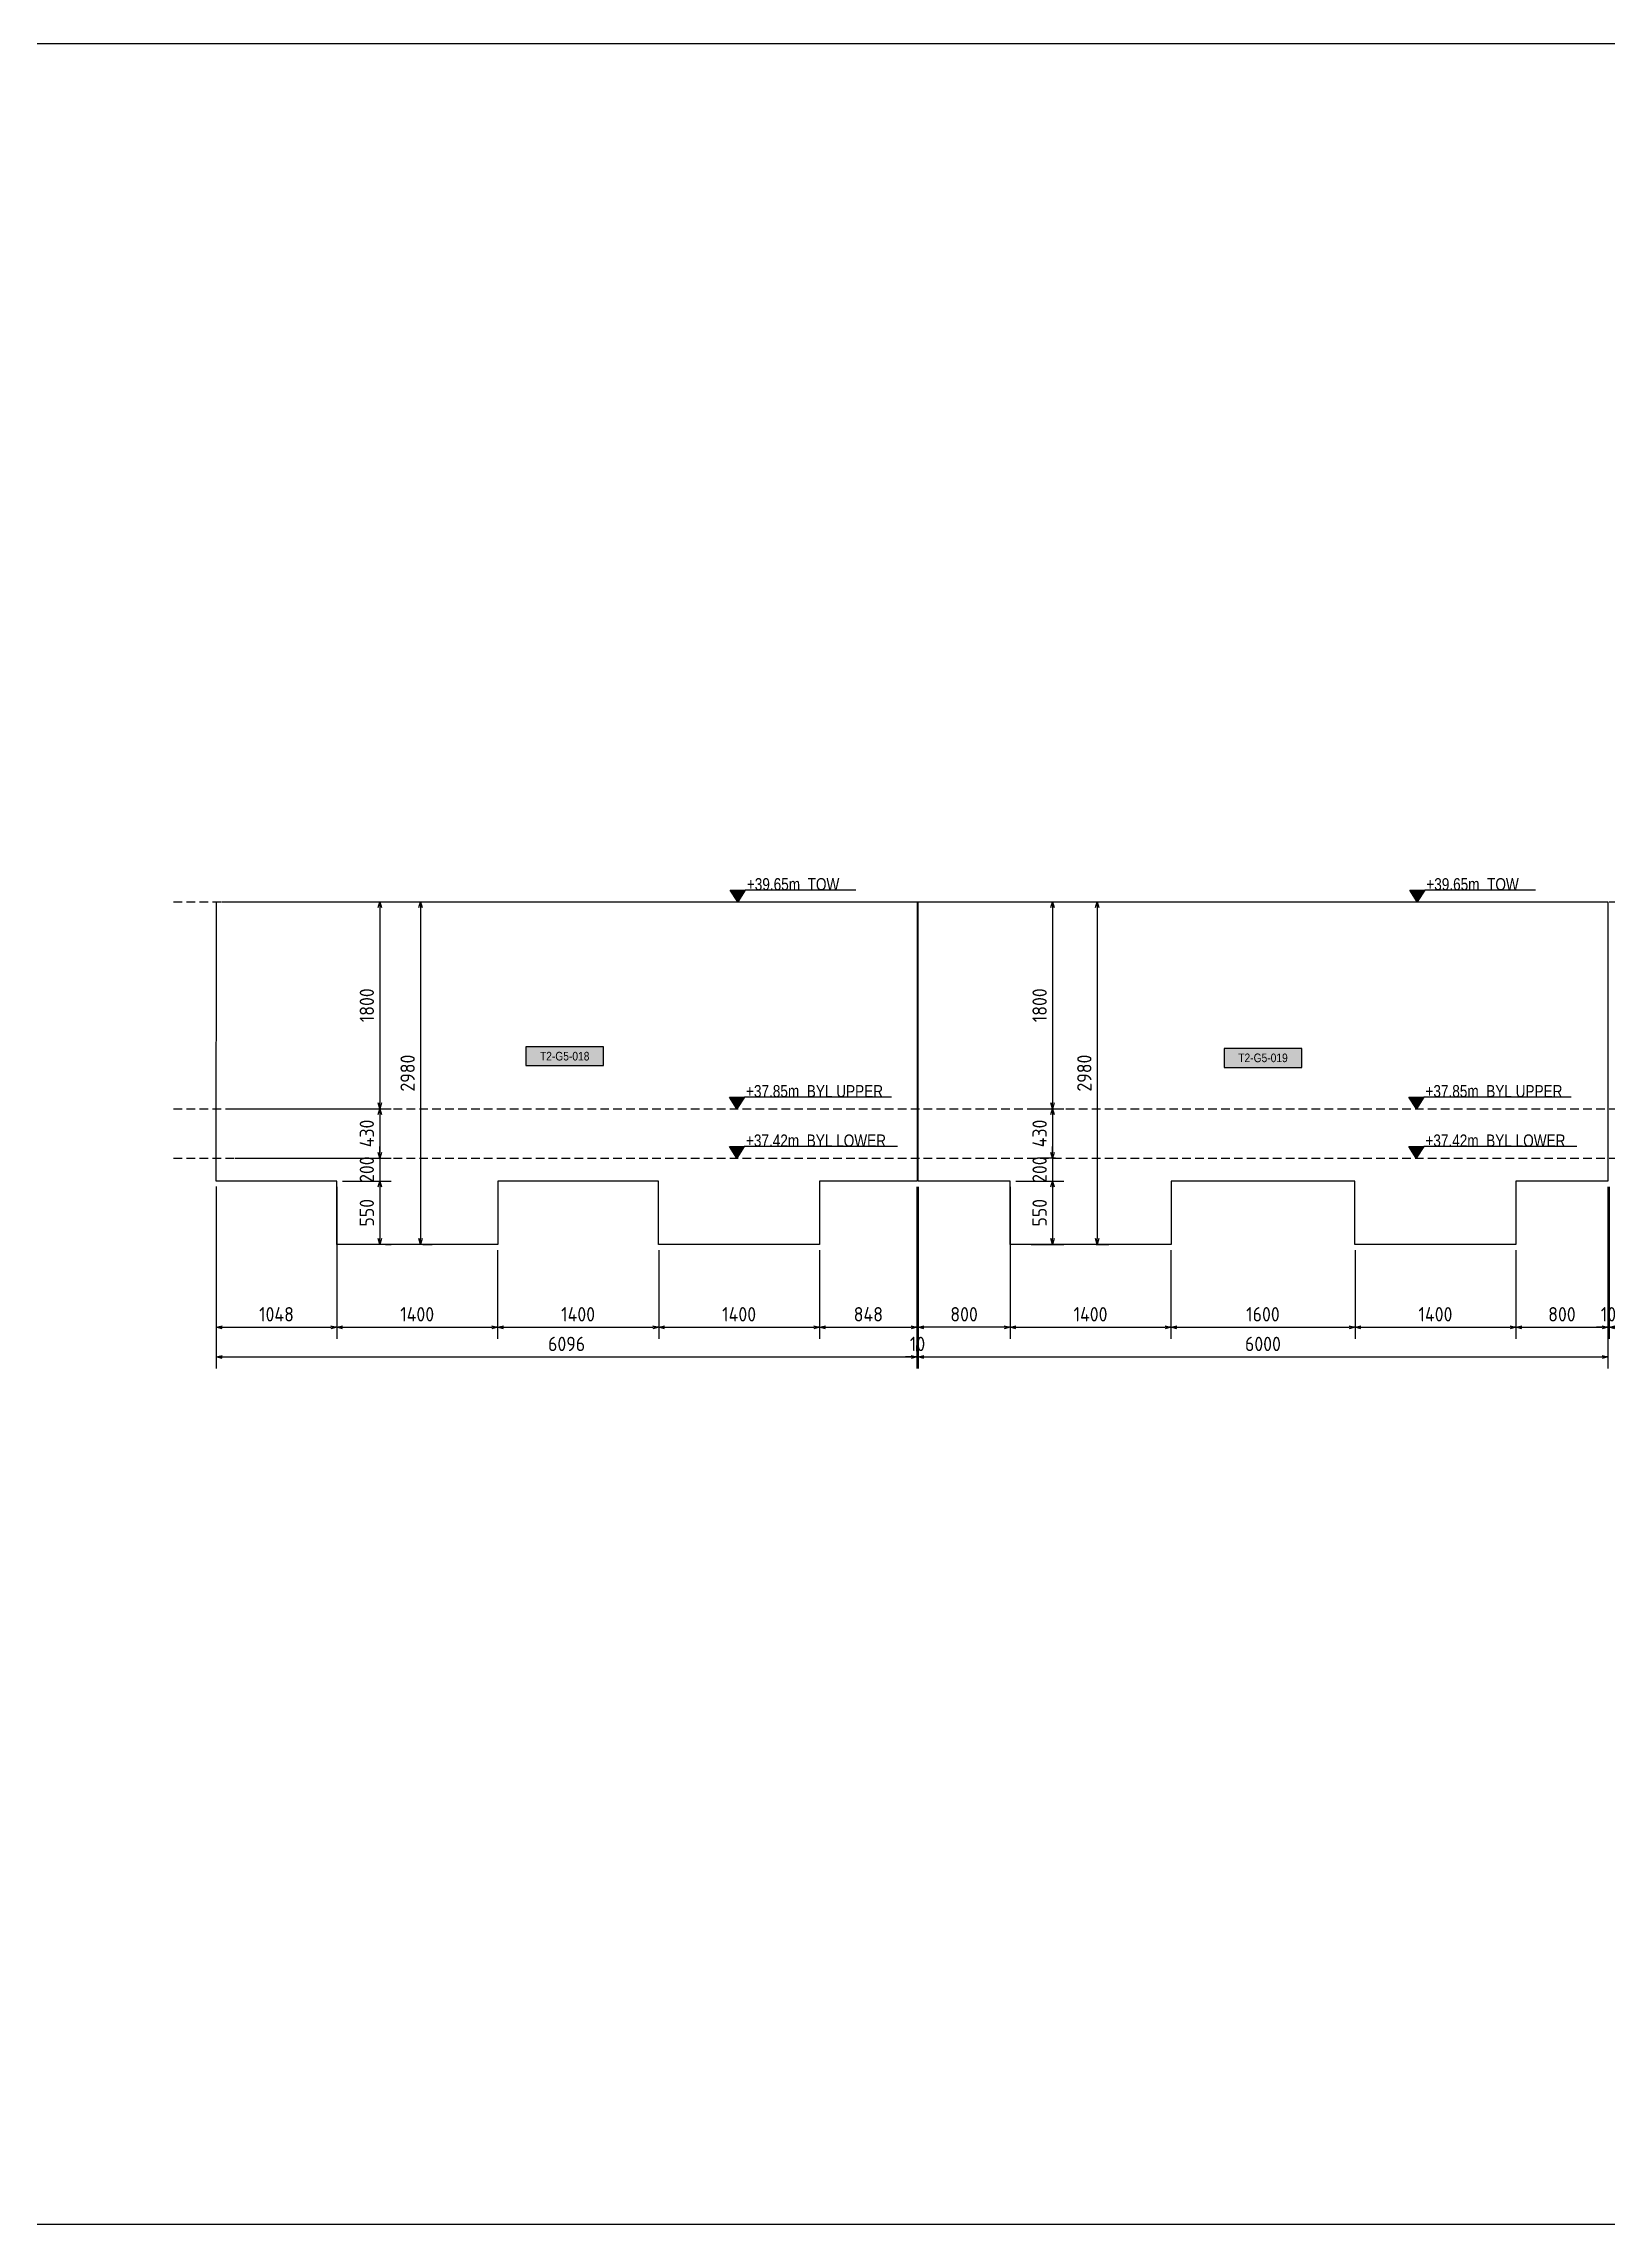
# Model space of a CAD drawing. Header units: centimetres. Extents: x -6122352 to 4157695, y -1694241 to 1947892.
# Drawn here: x 3427337 to 3440950, y 760801 to 779771 of the extents above; entities that cross this region are included whole.
import ezdxf
from ezdxf.enums import TextEntityAlignment as Align

# ---------------------------------------------------------------- set-up
doc = ezdxf.new("R2010")
doc.units = ezdxf.units.CM
doc.header["$MEASUREMENT"] = 0
doc.header["$PDMODE"] = 66
doc.header["$PDSIZE"] = 100
doc.linetypes.add('DASHED2', pattern=[0.375, 0.25, -0.125])
for name, color, linetype in [('00-MI-DIM', 7, 'Continuous'), ('@MI-TYPE-02', 6, 'Continuous'), ('JML-Dimension', 1, 'Continuous'), ('PANEL-TAGS', 7, 'Continuous'), ('SECTION', 130, 'Continuous')]:
    doc.layers.add(name, color=color, linetype=linetype)
doc.styles.add('PANELTAG_STYLE', font='arial.ttf')
doc.styles.add('Schueco-BEMSTIL', font='isocpeur.ttf', dxfattribs={"width": 0.9})
doc.styles.add('txt-Pisa-std', font='arial.ttf', dxfattribs={"width": 0.8})
doc.dimstyles.new('MI- JWC-TXT-2.5 MM', dxfattribs={"dimscale": 1.5, "dimtxt": 2.5, "dimasz": 1, "dimexe": 2, "dimexo": 1, "dimgap": 1, "dimtad": 1, "dimdec": 0, "dimdsep": 46, "dimtxsty": 'Schueco-BEMSTIL', "dimblk": 'OPEN30', "dimcen": 0, "dimdle": 2, "dimclrd": 140, "dimclre": 8, "dimclrt": 40, "dimadec": 0, "dimazin": 2, "dimtfac": 1, "dimtdec": 0, "dimtix": 1, "dimtmove": 2, "dimatfit": 3, "dimldrblk": 'OPEN', "dimfxl": 2, "dimlwd": -1, "dimlwe": -1, "dimarcsym": 0})

# ---------------------------------------------------------------- blocks, each defined once
blk = doc.blocks.new('*U1106')
at = {"layer": 'JML-Dimension'}
h = blk.add_hatch(color=10, dxfattribs=at)
h.dxf.hatch_style = 1
h.paths.add_polyline_path([(0, 0), (-1.54, 2.37), (1.54, 2.37)])
blk.add_line((24.31, 2.37), (1.54, 2.37), dxfattribs=at)
blk.add_lwpolyline([(0, 0), (-1.54, 2.37), (1.54, 2.37), (0, 0)], dxfattribs=at)
at = {"color": 5, "style": 'txt-Pisa-std', "width": 0.8}
blk.add_attdef('+0.0', text='', height=2.5, dxfattribs=at).set_placement((1.87, 2.37), align=Align.BOTTOM_LEFT)
blk = doc.blocks.new('*U1108')
at = {"layer": 'JML-Dimension'}
h = blk.add_hatch(color=10, dxfattribs=at)
h.dxf.hatch_style = 1
h.paths.add_polyline_path([(0, 0), (-1.54, 2.37), (1.54, 2.37)])
blk.add_line((31.81, 2.37), (1.54, 2.37), dxfattribs=at)
blk.add_lwpolyline([(0, 0), (-1.54, 2.37), (1.54, 2.37), (0, 0)], dxfattribs=at)
at = {"color": 5, "style": 'txt-Pisa-std', "width": 0.8}
blk.add_attdef('+0.0', text='', height=2.5, dxfattribs=at).set_placement((1.87, 2.37), align=Align.BOTTOM_LEFT)
blk = doc.blocks.new('*U1107')
at = {"layer": 'JML-Dimension'}
h = blk.add_hatch(color=10, dxfattribs=at)
h.dxf.hatch_style = 1
h.paths.add_polyline_path([(0, 0), (-1.54, 2.37), (1.54, 2.37)])
blk.add_line((33.03, 2.37), (1.54, 2.37), dxfattribs=at)
blk.add_lwpolyline([(0, 0), (-1.54, 2.37), (1.54, 2.37), (0, 0)], dxfattribs=at)
at = {"color": 5, "style": 'txt-Pisa-std', "width": 0.8}
blk.add_attdef('+0.0', text='', height=2.5, dxfattribs=at).set_placement((1.87, 2.37), align=Align.BOTTOM_LEFT)
blk = doc.blocks.new('_Open30')
at = {"color": 0, "linetype": 'ByBlock', "lineweight": -2}
for p, q in [((-1, 0.27), (0, 0)), ((0, 0), (-1, -0.27)), ((0, 0), (-1, 0))]:
    blk.add_line(p, q, dxfattribs=at)
blk = doc.blocks.new('*D2074')
at = {"layer": '00-MI-DIM', "color": 8, "transparency": 16777216}
for p, q in [((3430202, 772306), (3430362, 772306)), ((3428981, 770506), (3430362, 770506))]:
    blk.add_line(p, q, dxfattribs=at)
at = {"layer": '00-MI-DIM', "color": 140, "transparency": 16777216}
blk.add_line((3430262, 772256), (3430262, 770556), dxfattribs=at)
at = {"layer": 'Defpoints', "color": 0, "transparency": 16777216}
for p in [(3430152, 772306), (3428931, 770506), (3430262, 770506)]:
    blk.add_point(p, dxfattribs=at)
at = {"layer": '00-MI-DIM', "color": 140, "transparency": 16777216, "xscale": 50, "yscale": 50, "zscale": 50}
for p, rotation in [((3430262, 772306), 90), ((3430262, 770506), 270)]:
    blk.add_blockref('_Open30', p, dxfattribs=dict(at, rotation=rotation))
at = {"layer": '00-MI-DIM', "color": 40, "transparency": 16777216, "insert": (3430149, 771406), "char_height": 125, "attachment_point": 5, "rotation": 90, "style": 'Schueco-BEMSTIL'}
blk.add_mtext('1800', dxfattribs=at)
blk = doc.blocks.new('_Open')
at = {"color": 0, "linetype": 'ByBlock', "lineweight": -2}
for p, q in [((-1, 0), (0, 0)), ((-1, 0), (0, 0)), ((0, 0), (-1, 0))]:
    blk.add_line(p, q, dxfattribs=at)
blk = doc.blocks.new('*D2075')
at = {"layer": '00-MI-DIM', "color": 8, "transparency": 16777216}
for p, q in [((3428981, 770506), (3430362, 770506)), ((3429002, 770076), (3430362, 770076))]:
    blk.add_line(p, q, dxfattribs=at)
at = {"layer": '00-MI-DIM', "color": 140, "transparency": 16777216}
blk.add_line((3430262, 770456), (3430262, 770126), dxfattribs=at)
at = {"layer": 'Defpoints', "color": 0, "transparency": 16777216}
for p in [(3428931, 770506), (3428952, 770076), (3430262, 770076)]:
    blk.add_point(p, dxfattribs=at)
at = {"layer": '00-MI-DIM', "color": 140, "transparency": 16777216, "xscale": 50, "yscale": 50, "zscale": 50}
for p, rotation in [((3430262, 770506), 90), ((3430262, 770076), 270)]:
    blk.add_blockref('_Open30', p, dxfattribs=dict(at, rotation=rotation))
at = {"layer": '00-MI-DIM', "color": 40, "transparency": 16777216, "insert": (3430149, 770291), "char_height": 125, "attachment_point": 5, "rotation": 90, "style": 'Schueco-BEMSTIL'}
blk.add_mtext('430', dxfattribs=at)
blk = doc.blocks.new('*D2076')
at = {"layer": '00-MI-DIM', "color": 8, "transparency": 16777216}
for p, q in [((3429002, 770076), (3430362, 770076)), ((3429937, 769876), (3430362, 769876))]:
    blk.add_line(p, q, dxfattribs=at)
at = {"layer": '00-MI-DIM', "color": 140, "transparency": 16777216}
for p, q in [((3430262, 770126), (3430262, 770176)), ((3430262, 770076), (3430262, 769876)), ((3430262, 769826), (3430262, 769776))]:
    blk.add_line(p, q, dxfattribs=at)
at = {"layer": 'Defpoints', "color": 0, "transparency": 16777216}
for p in [(3428952, 770076), (3429887, 769876), (3430262, 769876)]:
    blk.add_point(p, dxfattribs=at)
at = {"layer": '00-MI-DIM', "color": 140, "transparency": 16777216, "xscale": 50, "yscale": 50, "zscale": 50}
for p, rotation in [((3430262, 770076), 270), ((3430262, 769876), 90)]:
    blk.add_blockref('_Open30', p, dxfattribs=dict(at, rotation=rotation))
at = {"layer": '00-MI-DIM', "color": 40, "transparency": 16777216, "insert": (3430149, 769976), "char_height": 125, "attachment_point": 5, "rotation": 90, "style": 'Schueco-BEMSTIL'}
blk.add_mtext('200', dxfattribs=at)
blk = doc.blocks.new('*D2077')
at = {"layer": '00-MI-DIM', "color": 8, "transparency": 16777216}
for p, q in [((3429937, 769876), (3430362, 769876)), ((3430312, 769326), (3430362, 769326))]:
    blk.add_line(p, q, dxfattribs=at)
at = {"layer": '00-MI-DIM', "color": 140, "transparency": 16777216}
blk.add_line((3430262, 769826), (3430262, 769376), dxfattribs=at)
at = {"layer": 'Defpoints', "color": 0, "transparency": 16777216}
for p in [(3429887, 769876), (3430262, 769326), (3430262, 769326)]:
    blk.add_point(p, dxfattribs=at)
at = {"layer": '00-MI-DIM', "color": 140, "transparency": 16777216, "xscale": 50, "yscale": 50, "zscale": 50}
for p, rotation in [((3430262, 769876), 90), ((3430262, 769326), 270)]:
    blk.add_blockref('_Open30', p, dxfattribs=dict(at, rotation=rotation))
at = {"layer": '00-MI-DIM', "color": 40, "transparency": 16777216, "insert": (3430149, 769601), "char_height": 125, "attachment_point": 5, "rotation": 90, "style": 'Schueco-BEMSTIL'}
blk.add_mtext('550', dxfattribs=at)
blk = doc.blocks.new('*D2078')
at = {"layer": '00-MI-DIM', "color": 8, "transparency": 16777216}
for p, q in [((3430517, 772306), (3430716, 772306)), ((3430637, 769326), (3430716, 769326))]:
    blk.add_line(p, q, dxfattribs=at)
at = {"layer": '00-MI-DIM', "color": 140, "transparency": 16777216}
blk.add_line((3430616, 772256), (3430616, 769376), dxfattribs=at)
at = {"layer": 'Defpoints', "color": 0, "transparency": 16777216}
for p in [(3430467, 772306), (3430587, 769326), (3430616, 769326)]:
    blk.add_point(p, dxfattribs=at)
at = {"layer": '00-MI-DIM', "color": 140, "transparency": 16777216, "xscale": 50, "yscale": 50, "zscale": 50}
for p, rotation in [((3430616, 772306), 90), ((3430616, 769326), 270)]:
    blk.add_blockref('_Open30', p, dxfattribs=dict(at, rotation=rotation))
at = {"layer": '00-MI-DIM', "color": 40, "transparency": 16777216, "insert": (3430504, 770816), "char_height": 125, "attachment_point": 5, "rotation": 90, "style": 'Schueco-BEMSTIL'}
blk.add_mtext('2980', dxfattribs=at)
blk = doc.blocks.new('*D2079')
at = {"layer": '00-MI-DIM', "color": 8, "transparency": 16777216}
for p, q in [((3428839, 769826), (3428839, 768505)), ((3429887, 769826), (3429887, 768505))]:
    blk.add_line(p, q, dxfattribs=at)
at = {"layer": '00-MI-DIM', "color": 140, "transparency": 16777216}
blk.add_line((3428889, 768605), (3429837, 768605), dxfattribs=at)
at = {"layer": 'Defpoints', "color": 0, "transparency": 16777216}
for p in [(3428839, 769876), (3429887, 769876), (3429887, 768605)]:
    blk.add_point(p, dxfattribs=at)
at = {"layer": '00-MI-DIM', "color": 140, "transparency": 16777216, "xscale": 50, "yscale": 50, "zscale": 50, "rotation": 180}
blk.add_blockref('_Open30', (3428839, 768605), dxfattribs=at)
at = {"layer": '00-MI-DIM', "color": 140, "transparency": 16777216, "xscale": 50, "yscale": 50, "zscale": 50}
blk.add_blockref('_Open30', (3429887, 768605), dxfattribs=at)
at = {"layer": '00-MI-DIM', "color": 40, "transparency": 16777216, "insert": (3429363, 768718), "char_height": 125, "attachment_point": 5, "style": 'Schueco-BEMSTIL'}
blk.add_mtext('1048', dxfattribs=at)
blk = doc.blocks.new('*D2080')
at = {"layer": '00-MI-DIM', "color": 8, "transparency": 16777216}
for p, q in [((3429887, 769826), (3429887, 768505)), ((3431287, 769276), (3431287, 768505))]:
    blk.add_line(p, q, dxfattribs=at)
at = {"layer": '00-MI-DIM', "color": 140, "transparency": 16777216}
blk.add_line((3429937, 768605), (3431237, 768605), dxfattribs=at)
at = {"layer": 'Defpoints', "color": 0, "transparency": 16777216}
for p in [(3429887, 769876), (3431287, 769326), (3431287, 768605)]:
    blk.add_point(p, dxfattribs=at)
at = {"layer": '00-MI-DIM', "color": 140, "transparency": 16777216, "xscale": 50, "yscale": 50, "zscale": 50, "rotation": 180}
blk.add_blockref('_Open30', (3429887, 768605), dxfattribs=at)
at = {"layer": '00-MI-DIM', "color": 140, "transparency": 16777216, "xscale": 50, "yscale": 50, "zscale": 50}
blk.add_blockref('_Open30', (3431287, 768605), dxfattribs=at)
at = {"layer": '00-MI-DIM', "color": 40, "transparency": 16777216, "insert": (3430587, 768718), "char_height": 125, "attachment_point": 5, "style": 'Schueco-BEMSTIL'}
blk.add_mtext('1400', dxfattribs=at)
blk = doc.blocks.new('*D2081')
at = {"layer": '00-MI-DIM', "color": 8, "transparency": 16777216}
for p, q in [((3431287, 769276), (3431287, 768505)), ((3432688, 769276), (3432688, 768505))]:
    blk.add_line(p, q, dxfattribs=at)
at = {"layer": '00-MI-DIM', "color": 140, "transparency": 16777216}
blk.add_line((3431337, 768605), (3432638, 768605), dxfattribs=at)
at = {"layer": 'Defpoints', "color": 0, "transparency": 16777216}
for p in [(3431287, 769326), (3432688, 769326), (3432688, 768605)]:
    blk.add_point(p, dxfattribs=at)
at = {"layer": '00-MI-DIM', "color": 140, "transparency": 16777216, "xscale": 50, "yscale": 50, "zscale": 50, "rotation": 180}
blk.add_blockref('_Open30', (3431287, 768605), dxfattribs=at)
at = {"layer": '00-MI-DIM', "color": 140, "transparency": 16777216, "xscale": 50, "yscale": 50, "zscale": 50}
blk.add_blockref('_Open30', (3432688, 768605), dxfattribs=at)
at = {"layer": '00-MI-DIM', "color": 40, "transparency": 16777216, "insert": (3431987, 768718), "char_height": 125, "attachment_point": 5, "style": 'Schueco-BEMSTIL'}
blk.add_mtext('1400', dxfattribs=at)
blk = doc.blocks.new('*D2082')
at = {"layer": '00-MI-DIM', "color": 8, "transparency": 16777216}
for p, q in [((3432688, 769276), (3432688, 768505)), ((3434088, 769276), (3434088, 768505))]:
    blk.add_line(p, q, dxfattribs=at)
at = {"layer": '00-MI-DIM', "color": 140, "transparency": 16777216}
blk.add_line((3432738, 768605), (3434038, 768605), dxfattribs=at)
at = {"layer": 'Defpoints', "color": 0, "transparency": 16777216}
for p in [(3432688, 769326), (3434088, 769326), (3434088, 768605)]:
    blk.add_point(p, dxfattribs=at)
at = {"layer": '00-MI-DIM', "color": 140, "transparency": 16777216, "xscale": 50, "yscale": 50, "zscale": 50, "rotation": 180}
blk.add_blockref('_Open30', (3432688, 768605), dxfattribs=at)
at = {"layer": '00-MI-DIM', "color": 140, "transparency": 16777216, "xscale": 50, "yscale": 50, "zscale": 50}
blk.add_blockref('_Open30', (3434088, 768605), dxfattribs=at)
at = {"layer": '00-MI-DIM', "color": 40, "transparency": 16777216, "insert": (3433388, 768718), "char_height": 125, "attachment_point": 5, "style": 'Schueco-BEMSTIL'}
blk.add_mtext('1400', dxfattribs=at)
blk = doc.blocks.new('*D2083')
at = {"layer": '00-MI-DIM', "color": 8, "transparency": 16777216}
for p, q in [((3434935, 769826), (3434935, 768505)), ((3434088, 769276), (3434088, 768505))]:
    blk.add_line(p, q, dxfattribs=at)
at = {"layer": '00-MI-DIM', "color": 140, "transparency": 16777216}
blk.add_line((3434138, 768605), (3434885, 768605), dxfattribs=at)
at = {"layer": 'Defpoints', "color": 0, "transparency": 16777216}
for p in [(3434935, 769876), (3434088, 769326), (3434935, 768605)]:
    blk.add_point(p, dxfattribs=at)
at = {"layer": '00-MI-DIM', "color": 140, "transparency": 16777216, "xscale": 50, "yscale": 50, "zscale": 50, "rotation": 180}
blk.add_blockref('_Open30', (3434088, 768605), dxfattribs=at)
at = {"layer": '00-MI-DIM', "color": 140, "transparency": 16777216, "xscale": 50, "yscale": 50, "zscale": 50}
blk.add_blockref('_Open30', (3434935, 768605), dxfattribs=at)
at = {"layer": '00-MI-DIM', "color": 40, "transparency": 16777216, "insert": (3434512, 768718), "char_height": 125, "attachment_point": 5, "style": 'Schueco-BEMSTIL'}
blk.add_mtext('848', dxfattribs=at)
blk = doc.blocks.new('*D2084')
at = {"layer": '00-MI-DIM', "color": 8, "transparency": 16777216}
for p, q in [((3428839, 769828), (3428839, 768247)), ((3434935, 769826), (3434935, 768247))]:
    blk.add_line(p, q, dxfattribs=at)
at = {"layer": '00-MI-DIM', "color": 140, "transparency": 16777216}
blk.add_line((3428889, 768347), (3434885, 768347), dxfattribs=at)
at = {"layer": 'Defpoints', "color": 0, "transparency": 16777216}
for p in [(3428839, 769878), (3434935, 769876), (3434935, 768347)]:
    blk.add_point(p, dxfattribs=at)
at = {"layer": '00-MI-DIM', "color": 140, "transparency": 16777216, "xscale": 50, "yscale": 50, "zscale": 50, "rotation": 180}
blk.add_blockref('_Open30', (3428839, 768347), dxfattribs=at)
at = {"layer": '00-MI-DIM', "color": 140, "transparency": 16777216, "xscale": 50, "yscale": 50, "zscale": 50}
blk.add_blockref('_Open30', (3434935, 768347), dxfattribs=at)
at = {"layer": '00-MI-DIM', "color": 40, "transparency": 16777216, "insert": (3431887, 768460), "char_height": 125, "attachment_point": 5, "style": 'Schueco-BEMSTIL'}
blk.add_mtext('6096', dxfattribs=at)
blk = doc.blocks.new('*D2085')
at = {"layer": '00-MI-DIM', "color": 8, "transparency": 16777216}
for p, q in [((3434945, 769826), (3434945, 768505)), ((3435745, 769826), (3435745, 768505))]:
    blk.add_line(p, q, dxfattribs=at)
at = {"layer": '00-MI-DIM', "color": 140, "transparency": 16777216}
blk.add_line((3435695, 768605), (3434995, 768605), dxfattribs=at)
at = {"layer": 'Defpoints', "color": 0, "transparency": 16777216}
for p in [(3434945, 769876), (3435745, 769876), (3434945, 768605)]:
    blk.add_point(p, dxfattribs=at)
at = {"layer": '00-MI-DIM', "color": 140, "transparency": 16777216, "xscale": 50, "yscale": 50, "zscale": 50, "rotation": 180}
blk.add_blockref('_Open30', (3434945, 768605), dxfattribs=at)
at = {"layer": '00-MI-DIM', "color": 140, "transparency": 16777216, "xscale": 50, "yscale": 50, "zscale": 50}
blk.add_blockref('_Open30', (3435745, 768605), dxfattribs=at)
at = {"layer": '00-MI-DIM', "color": 40, "transparency": 16777216, "insert": (3435345, 768718), "char_height": 125, "attachment_point": 5, "style": 'Schueco-BEMSTIL'}
blk.add_mtext('800', dxfattribs=at)
blk = doc.blocks.new('*D2086')
at = {"layer": '00-MI-DIM', "color": 8, "transparency": 16777216}
for p, q in [((3435745, 769826), (3435745, 768505)), ((3437145, 769276), (3437145, 768505))]:
    blk.add_line(p, q, dxfattribs=at)
at = {"layer": '00-MI-DIM', "color": 140, "transparency": 16777216}
blk.add_line((3435795, 768605), (3437095, 768605), dxfattribs=at)
at = {"layer": 'Defpoints', "color": 0, "transparency": 16777216}
for p in [(3435745, 769876), (3437145, 769326), (3437145, 768605)]:
    blk.add_point(p, dxfattribs=at)
at = {"layer": '00-MI-DIM', "color": 140, "transparency": 16777216, "xscale": 50, "yscale": 50, "zscale": 50, "rotation": 180}
blk.add_blockref('_Open30', (3435745, 768605), dxfattribs=at)
at = {"layer": '00-MI-DIM', "color": 140, "transparency": 16777216, "xscale": 50, "yscale": 50, "zscale": 50}
blk.add_blockref('_Open30', (3437145, 768605), dxfattribs=at)
at = {"layer": '00-MI-DIM', "color": 40, "transparency": 16777216, "insert": (3436445, 768718), "char_height": 125, "attachment_point": 5, "style": 'Schueco-BEMSTIL'}
blk.add_mtext('1400', dxfattribs=at)
blk = doc.blocks.new('*D2087')
at = {"layer": '00-MI-DIM', "color": 8, "transparency": 16777216}
for p, q in [((3437145, 769276), (3437145, 768505)), ((3438746, 769276), (3438746, 768505))]:
    blk.add_line(p, q, dxfattribs=at)
at = {"layer": '00-MI-DIM', "color": 140, "transparency": 16777216}
blk.add_line((3437195, 768605), (3438696, 768605), dxfattribs=at)
at = {"layer": 'Defpoints', "color": 0, "transparency": 16777216}
for p in [(3437145, 769326), (3438746, 769326), (3438746, 768605)]:
    blk.add_point(p, dxfattribs=at)
at = {"layer": '00-MI-DIM', "color": 140, "transparency": 16777216, "xscale": 50, "yscale": 50, "zscale": 50, "rotation": 180}
blk.add_blockref('_Open30', (3437145, 768605), dxfattribs=at)
at = {"layer": '00-MI-DIM', "color": 140, "transparency": 16777216, "xscale": 50, "yscale": 50, "zscale": 50}
blk.add_blockref('_Open30', (3438746, 768605), dxfattribs=at)
at = {"layer": '00-MI-DIM', "color": 40, "transparency": 16777216, "insert": (3437945, 768718), "char_height": 125, "attachment_point": 5, "style": 'Schueco-BEMSTIL'}
blk.add_mtext('1600', dxfattribs=at)
blk = doc.blocks.new('*D2088')
at = {"layer": '00-MI-DIM', "color": 8, "transparency": 16777216}
for p, q in [((3438746, 769276), (3438746, 768505)), ((3440146, 769276), (3440146, 768505))]:
    blk.add_line(p, q, dxfattribs=at)
at = {"layer": '00-MI-DIM', "color": 140, "transparency": 16777216}
blk.add_line((3438796, 768605), (3440096, 768605), dxfattribs=at)
at = {"layer": 'Defpoints', "color": 0, "transparency": 16777216}
for p in [(3438746, 769326), (3440146, 769326), (3440146, 768605)]:
    blk.add_point(p, dxfattribs=at)
at = {"layer": '00-MI-DIM', "color": 140, "transparency": 16777216, "xscale": 50, "yscale": 50, "zscale": 50, "rotation": 180}
blk.add_blockref('_Open30', (3438746, 768605), dxfattribs=at)
at = {"layer": '00-MI-DIM', "color": 140, "transparency": 16777216, "xscale": 50, "yscale": 50, "zscale": 50}
blk.add_blockref('_Open30', (3440146, 768605), dxfattribs=at)
at = {"layer": '00-MI-DIM', "color": 40, "transparency": 16777216, "insert": (3439446, 768718), "char_height": 125, "attachment_point": 5, "style": 'Schueco-BEMSTIL'}
blk.add_mtext('1400', dxfattribs=at)
blk = doc.blocks.new('*D2089')
at = {"layer": '00-MI-DIM', "color": 8, "transparency": 16777216}
for p, q in [((3440945, 769826), (3440945, 768505)), ((3440146, 769276), (3440146, 768505))]:
    blk.add_line(p, q, dxfattribs=at)
at = {"layer": '00-MI-DIM', "color": 140, "transparency": 16777216}
blk.add_line((3440196, 768605), (3440895, 768605), dxfattribs=at)
at = {"layer": 'Defpoints', "color": 0, "transparency": 16777216}
for p in [(3440945, 769876), (3440146, 769326), (3440945, 768605)]:
    blk.add_point(p, dxfattribs=at)
at = {"layer": '00-MI-DIM', "color": 140, "transparency": 16777216, "xscale": 50, "yscale": 50, "zscale": 50, "rotation": 180}
blk.add_blockref('_Open30', (3440146, 768605), dxfattribs=at)
at = {"layer": '00-MI-DIM', "color": 140, "transparency": 16777216, "xscale": 50, "yscale": 50, "zscale": 50}
blk.add_blockref('_Open30', (3440945, 768605), dxfattribs=at)
at = {"layer": '00-MI-DIM', "color": 40, "transparency": 16777216, "insert": (3440546, 768718), "char_height": 125, "attachment_point": 5, "style": 'Schueco-BEMSTIL'}
blk.add_mtext('800', dxfattribs=at)
blk = doc.blocks.new('*D2090')
at = {"layer": '00-MI-DIM', "color": 8, "transparency": 16777216}
for p, q in [((3434945, 769826), (3434945, 768247)), ((3440945, 769826), (3440945, 768247))]:
    blk.add_line(p, q, dxfattribs=at)
at = {"layer": '00-MI-DIM', "color": 140, "transparency": 16777216}
blk.add_line((3434995, 768347), (3440895, 768347), dxfattribs=at)
at = {"layer": 'Defpoints', "color": 0, "transparency": 16777216}
for p in [(3434945, 769876), (3440945, 769876), (3440945, 768347)]:
    blk.add_point(p, dxfattribs=at)
at = {"layer": '00-MI-DIM', "color": 140, "transparency": 16777216, "xscale": 50, "yscale": 50, "zscale": 50, "rotation": 180}
blk.add_blockref('_Open30', (3434945, 768347), dxfattribs=at)
at = {"layer": '00-MI-DIM', "color": 140, "transparency": 16777216, "xscale": 50, "yscale": 50, "zscale": 50}
blk.add_blockref('_Open30', (3440945, 768347), dxfattribs=at)
at = {"layer": '00-MI-DIM', "color": 40, "transparency": 16777216, "insert": (3437945, 768460), "char_height": 125, "attachment_point": 5, "style": 'Schueco-BEMSTIL'}
blk.add_mtext('6000', dxfattribs=at)
blk = doc.blocks.new('*D2091')
at = {"layer": '00-MI-DIM', "color": 8, "transparency": 16777216}
for p, q in [((3434945, 769826), (3434945, 768247)), ((3434935, 768397), (3434935, 768447))]:
    blk.add_line(p, q, dxfattribs=at)
at = {"layer": '00-MI-DIM', "color": 140, "transparency": 16777216}
for p, q in [((3434885, 768347), (3434835, 768347)), ((3434945, 768347), (3434935, 768347)), ((3434995, 768347), (3435045, 768347))]:
    blk.add_line(p, q, dxfattribs=at)
at = {"layer": 'Defpoints', "color": 0, "transparency": 16777216}
for p in [(3434945, 769876), (3434935, 768347), (3434935, 768347)]:
    blk.add_point(p, dxfattribs=at)
at = {"layer": '00-MI-DIM', "color": 140, "transparency": 16777216, "xscale": 50, "yscale": 50, "zscale": 50}
blk.add_blockref('_Open30', (3434935, 768347), dxfattribs=at)
at = {"layer": '00-MI-DIM', "color": 140, "transparency": 16777216, "xscale": 50, "yscale": 50, "zscale": 50, "rotation": 180}
blk.add_blockref('_Open30', (3434945, 768347), dxfattribs=at)
at = {"layer": '00-MI-DIM', "color": 40, "transparency": 16777216, "insert": (3434940, 768460), "char_height": 125, "attachment_point": 5, "style": 'Schueco-BEMSTIL'}
blk.add_mtext('10', dxfattribs=at)
blk = doc.blocks.new('*D2092')
at = {"layer": '00-MI-DIM', "color": 8, "transparency": 16777216}
for p, q in [((3435937, 772306), (3436214, 772306)), ((3435937, 770506), (3436214, 770506))]:
    blk.add_line(p, q, dxfattribs=at)
at = {"layer": '00-MI-DIM', "color": 140, "transparency": 16777216}
blk.add_line((3436114, 772256), (3436114, 770556), dxfattribs=at)
at = {"layer": 'Defpoints', "color": 0, "transparency": 16777216}
for p in [(3435887, 772306), (3435887, 770506), (3436114, 770506)]:
    blk.add_point(p, dxfattribs=at)
at = {"layer": '00-MI-DIM', "color": 140, "transparency": 16777216, "xscale": 50, "yscale": 50, "zscale": 50}
for p, rotation in [((3436114, 772306), 90), ((3436114, 770506), 270)]:
    blk.add_blockref('_Open30', p, dxfattribs=dict(at, rotation=rotation))
at = {"layer": '00-MI-DIM', "color": 40, "transparency": 16777216, "insert": (3436002, 771406), "char_height": 125, "attachment_point": 5, "rotation": 90, "style": 'Schueco-BEMSTIL'}
blk.add_mtext('1800', dxfattribs=at)
blk = doc.blocks.new('*D2093')
at = {"layer": '00-MI-DIM', "color": 8, "transparency": 16777216}
for p, q in [((3436459, 772306), (3436603, 772306)), ((3436495, 769326), (3436603, 769326))]:
    blk.add_line(p, q, dxfattribs=at)
at = {"layer": '00-MI-DIM', "color": 140, "transparency": 16777216}
blk.add_line((3436503, 772256), (3436503, 769376), dxfattribs=at)
at = {"layer": 'Defpoints', "color": 0, "transparency": 16777216}
for p in [(3436409, 772306), (3436445, 769326), (3436503, 769326)]:
    blk.add_point(p, dxfattribs=at)
at = {"layer": '00-MI-DIM', "color": 140, "transparency": 16777216, "xscale": 50, "yscale": 50, "zscale": 50}
for p, rotation in [((3436503, 772306), 90), ((3436503, 769326), 270)]:
    blk.add_blockref('_Open30', p, dxfattribs=dict(at, rotation=rotation))
at = {"layer": '00-MI-DIM', "color": 40, "transparency": 16777216, "insert": (3436391, 770816), "char_height": 125, "attachment_point": 5, "rotation": 90, "style": 'Schueco-BEMSTIL'}
blk.add_mtext('2980', dxfattribs=at)
blk = doc.blocks.new('PANELTAG')
at = {"layer": 'PANEL-TAGS', "color": 1}
blk.add_lwpolyline([(-13.5, -3.3), (13.5, -3.3), (13.5, 3.3), (-13.5, 3.3)], close=True, dxfattribs=at)
at = {"layer": 'PANEL-TAGS', "color": 40, "true_color": 0xffd700}
blk.add_solid([(-13.5, -3.3), (13.5, -3.3), (-13.5, 3.3), (13.5, 3.3)], dxfattribs=at)
at = {"layer": 'PANEL-TAGS', "color": 5, "style": 'PANELTAG_STYLE', "width": 0.85}
blk.add_attdef('TAGNO', text='', height=3, dxfattribs=at).set_placement((0, 0), align=Align.MIDDLE)
blk = doc.blocks.new('*D2271')
at = {"layer": '00-MI-DIM', "color": 8, "transparency": 16777216}
for p, q in [((3440946, 769826), (3440946, 768505)), ((3440956, 769826), (3440956, 768505))]:
    blk.add_line(p, q, dxfattribs=at)
at = {"layer": '00-MI-DIM', "color": 140, "transparency": 16777216}
for p, q in [((3440896, 768605), (3440846, 768605)), ((3440946, 768605), (3440956, 768605)), ((3441006, 768605), (3441056, 768605))]:
    blk.add_line(p, q, dxfattribs=at)
at = {"layer": 'Defpoints', "color": 0, "transparency": 16777216}
for p in [(3440946, 769876), (3440956, 769876), (3440956, 768605)]:
    blk.add_point(p, dxfattribs=at)
at = {"layer": '00-MI-DIM', "color": 140, "transparency": 16777216, "xscale": 50, "yscale": 50, "zscale": 50}
blk.add_blockref('_Open30', (3440946, 768605), dxfattribs=at)
at = {"layer": '00-MI-DIM', "color": 140, "transparency": 16777216, "xscale": 50, "yscale": 50, "zscale": 50, "rotation": 180}
blk.add_blockref('_Open30', (3440956, 768605), dxfattribs=at)
at = {"layer": '00-MI-DIM', "color": 40, "transparency": 16777216, "insert": (3440951, 768718), "char_height": 125, "attachment_point": 5, "style": 'Schueco-BEMSTIL'}
blk.add_mtext('10', dxfattribs=at)
blk = doc.blocks.new('*D3041')
at = {"layer": '00-MI-DIM', "color": 8, "transparency": 16777216}
for p, q in [((3435937, 770506), (3436214, 770506)), ((3436141, 770076), (3436014, 770076))]:
    blk.add_line(p, q, dxfattribs=at)
at = {"layer": '00-MI-DIM', "color": 140, "transparency": 16777216}
blk.add_line((3436114, 770456), (3436114, 770126), dxfattribs=at)
at = {"layer": 'Defpoints', "color": 0, "transparency": 16777216}
for p in [(3435887, 770506), (3436114, 770076), (3436191, 770076)]:
    blk.add_point(p, dxfattribs=at)
at = {"layer": '00-MI-DIM', "color": 140, "transparency": 16777216, "xscale": 50, "yscale": 50, "zscale": 50}
for p, rotation in [((3436114, 770506), 90), ((3436114, 770076), 270)]:
    blk.add_blockref('_Open30', p, dxfattribs=dict(at, rotation=rotation))
at = {"layer": '00-MI-DIM', "color": 40, "transparency": 16777216, "insert": (3436002, 770291), "char_height": 125, "attachment_point": 5, "rotation": 90, "style": 'Schueco-BEMSTIL'}
blk.add_mtext('430', dxfattribs=at)
blk = doc.blocks.new('*D3042')
at = {"layer": '00-MI-DIM', "color": 8, "transparency": 16777216}
for p, q in [((3436141, 770076), (3436014, 770076)), ((3435795, 769876), (3436214, 769876))]:
    blk.add_line(p, q, dxfattribs=at)
at = {"layer": '00-MI-DIM', "color": 140, "transparency": 16777216}
for p, q in [((3436114, 770126), (3436114, 770176)), ((3436114, 770076), (3436114, 769876)), ((3436114, 769826), (3436114, 769776))]:
    blk.add_line(p, q, dxfattribs=at)
at = {"layer": 'Defpoints', "color": 0, "transparency": 16777216}
for p in [(3436191, 770076), (3435745, 769876), (3436114, 769876)]:
    blk.add_point(p, dxfattribs=at)
at = {"layer": '00-MI-DIM', "color": 140, "transparency": 16777216, "xscale": 50, "yscale": 50, "zscale": 50}
for p, rotation in [((3436114, 770076), 270), ((3436114, 769876), 90)]:
    blk.add_blockref('_Open30', p, dxfattribs=dict(at, rotation=rotation))
at = {"layer": '00-MI-DIM', "color": 40, "transparency": 16777216, "insert": (3436002, 769976), "char_height": 125, "attachment_point": 5, "rotation": 90, "style": 'Schueco-BEMSTIL'}
blk.add_mtext('200', dxfattribs=at)
blk = doc.blocks.new('*D3043')
at = {"layer": '00-MI-DIM', "color": 8, "transparency": 16777216}
for p, q in [((3435795, 769876), (3436214, 769876)), ((3435929, 769326), (3436214, 769326))]:
    blk.add_line(p, q, dxfattribs=at)
at = {"layer": '00-MI-DIM', "color": 140, "transparency": 16777216}
blk.add_line((3436114, 769826), (3436114, 769376), dxfattribs=at)
at = {"layer": 'Defpoints', "color": 0, "transparency": 16777216}
for p in [(3435745, 769876), (3435879, 769326), (3436114, 769326)]:
    blk.add_point(p, dxfattribs=at)
at = {"layer": '00-MI-DIM', "color": 140, "transparency": 16777216, "xscale": 50, "yscale": 50, "zscale": 50}
for p, rotation in [((3436114, 769876), 90), ((3436114, 769326), 270)]:
    blk.add_blockref('_Open30', p, dxfattribs=dict(at, rotation=rotation))
at = {"layer": '00-MI-DIM', "color": 40, "transparency": 16777216, "insert": (3436002, 769601), "char_height": 125, "attachment_point": 5, "rotation": 90, "style": 'Schueco-BEMSTIL'}
blk.add_mtext('550', dxfattribs=at)

msp = doc.modelspace()

# ---------------------------------------------------------------- linework, layer by layer
at = {"layer": '00-MI-DIM', "color": 6}
msp.add_lwpolyline([(3287503.15085, 779771.48504), (3558622.67476, 779771.48504), (3558622.67476, 760800.78134), (3287503.15085, 760800.78134)], close=True, dxfattribs=at)
at = {"layer": '@MI-TYPE-02', "color": 160, "linetype": 'DASHED2', "ltscale": 300}
for points in [[(3428468.19142, 772305.93544), (3483015.49901, 772305.93544)], [(3428468.19142, 770505.93544), (3483015.49901, 770505.93544)], [(3428468.19142, 770075.93544), (3483015.49901, 770075.93544)]]:
    msp.add_lwpolyline(points, dxfattribs=at)
at = {"layer": '@MI-TYPE-02', "color": 30}
for points in [[(3428887.71553, 772305.93232), (3434935.49901, 772305.88762), (3434935.49901, 769875.94242), (3434087.53653, 769875.94242), (3434087.53653, 769325.94242), (3432687.53653, 769325.94242), (3432687.53653, 769875.94242), (3431287.24901, 769875.94242), (3431287.24901, 769325.94242), (3429887.24901, 769325.94242), (3429887.24901, 769875.94242), (3428839.00304, 769875.98712), (3428839.71553, 772305.93232)], [(3434945.71553, 772305.93232), (3440945.49901, 772305.88762), (3440945.49901, 769875.94242), (3440145.53653, 769875.94242), (3440145.53653, 769325.94242), (3438745.53653, 769325.94242), (3438745.53653, 769875.94242), (3437145.24901, 769875.94242), (3437145.24901, 769325.94242), (3435745.24901, 769325.94242), (3435745.24901, 769875.94242), (3434945.00304, 769875.98712), (3434945.71553, 772305.93232)]]:
    msp.add_lwpolyline(points, dxfattribs=at)

# ---------------------------------------------------------------- block references
at = {"layer": 'PANEL-TAGS', "color": 30}
ref = msp.add_blockref('PANELTAG', (3431870.22146, 770963.13245), dxfattribs=dict(at, xscale=25, yscale=25, zscale=25))
ref.add_attrib('TAGNO', 'T2-G5-018', dxfattribs={"color": 5, "height": 75, "style": 'PANELTAG_STYLE', "width": 0.85}).set_placement((3431870.22146, 770963.13245), align=Align.MIDDLE_CENTER)
ref = msp.add_blockref('PANELTAG', (3437945.42038, 770948.56355), dxfattribs=dict(at, xscale=25, yscale=25, zscale=25))
ref.add_attrib('TAGNO', 'T2-G5-019', dxfattribs={"color": 5, "height": 75, "style": 'PANELTAG_STYLE', "width": 0.85}).set_placement((3437945.42038, 770948.56355), align=Align.MIDDLE_CENTER)
at = {"layer": 'SECTION', "color": 6}
ref = msp.add_blockref('*U1106', (3433375.79173, 772305.79822), dxfattribs=dict(at, xscale=42.30147098076819, yscale=42.30147098076819, zscale=42.30147098076819))
ref.add_attrib('+0.0', '+39.65m  TOW', (3433454.92037, 772406.05528), dxfattribs={"layer": 'JML-Dimension', "color": 5, "height": 105.7536775, "style": 'txt-Pisa-std', "width": 0.8})
ref = msp.add_blockref('*U1106', (3439286.91985, 772305.79822), dxfattribs=dict(at, xscale=42.30147098076819, yscale=42.30147098076819, zscale=42.30147098076819))
ref.add_attrib('+0.0', '+39.65m  TOW', (3439366.0485, 772406.05528), dxfattribs={"layer": 'JML-Dimension', "color": 5, "height": 105.7536775, "style": 'txt-Pisa-std', "width": 0.8})
ref = msp.add_blockref('*U1108', (3433368.49824, 770505.93544), dxfattribs=dict(at, xscale=42.30147098076819, yscale=42.30147098076819, zscale=42.30147098076819))
ref.add_attrib('+0.0', '+37.85m  BYL UPPER', (3433447.62688, 770606.19251), dxfattribs={"layer": 'JML-Dimension', "color": 5, "height": 105.7536775, "style": 'txt-Pisa-std', "width": 0.8})
ref = msp.add_blockref('*U1108', (3439279.62636, 770505.93544), dxfattribs=dict(at, xscale=42.30147098076819, yscale=42.30147098076819, zscale=42.30147098076819))
ref.add_attrib('+0.0', '+37.85m  BYL UPPER', (3439358.75501, 770606.19251), dxfattribs={"layer": 'JML-Dimension', "color": 5, "height": 105.7536775, "style": 'txt-Pisa-std', "width": 0.8})
ref = msp.add_blockref('*U1107', (3433367.95823, 770075.93544), dxfattribs=dict(at, xscale=42.30147098076819, yscale=42.30147098076819, zscale=42.30147098076819))
ref.add_attrib('+0.0', '+37.42m  BYL LOWER', (3433447.08688, 770176.19251), dxfattribs={"layer": 'JML-Dimension', "color": 5, "height": 105.7536775, "style": 'txt-Pisa-std', "width": 0.8})
ref = msp.add_blockref('*U1107', (3439279.08635, 770075.93544), dxfattribs=dict(at, xscale=42.30147098076819, yscale=42.30147098076819, zscale=42.30147098076819))
ref.add_attrib('+0.0', '+37.42m  BYL LOWER', (3439358.215, 770176.19251), dxfattribs={"layer": 'JML-Dimension', "color": 5, "height": 105.7536775, "style": 'txt-Pisa-std', "width": 0.8})

# ---------------------------------------------------------------- dimensions: what is measured, and where the dimension line sits
at = {"layer": '00-MI-DIM', "color": 30}
for base, p1, p2, picture, middle in [((3430261.73767, 770505.93544), (3430151.68305, 772305.92297), (3428931.01996, 770505.93544), '*D2074', (3430261.73767, 771405.92921)), ((3430261.73767, 770075.93544), (3428931.01996, 770505.93544), (3428952.12314, 770075.93544), '*D2075', (3430261.73767, 770290.93544)), ((3430261.73767, 769875.94242), (3428952.12314, 770075.93544), (3429887.24901, 769875.94242), '*D2076', (3430261.73767, 769975.93893))]:
    dim = msp.add_linear_dim(base=base, p1=p1, p2=p2, angle=90, dimstyle='MI- JWC-TXT-2.5 MM', dxfattribs=at)
    dim.commit()
    dim.dimension.update_dxf_attribs({"geometry": picture, "text_midpoint": middle, "dimtype": 160})
for base, p1, p2, picture, middle in [((3430616.48373, 769325.94242), (3430467.34029, 772305.92064), (3430587.24901, 769325.94242), '*D2078', (3430503.98373, 770815.93153)), ((3436114.47808, 770505.93544), (3435886.6722, 772305.92531), (3435886.6722, 770505.93544), '*D2092', (3436001.97808, 771405.93037)), ((3436503.36808, 769325.94242), (3436408.86052, 772305.92142), (3436445.24901, 769325.94242), '*D2093', (3436390.86808, 770815.93192)), ((3430261.73767, 769325.94242), (3429887.24901, 769875.94242), (3430261.73767, 769325.94242), '*D2077', (3430149.23767, 769600.94242))]:
    dim = msp.add_linear_dim(base=base, p1=p1, p2=p2, angle=90, dimstyle='MI- JWC-TXT-2.5 MM', dxfattribs=at)
    dim.commit()
    dim.dimension.update_dxf_attribs({"geometry": picture, "text_midpoint": middle})
at = {"layer": '00-MI-DIM', "color": 240, "true_color": 0xed1f24}
for base, p1, p2, picture, middle in [((3436114.47808, 770075.93544), (3435886.6722, 770505.93544), (3436191.3573, 770075.93544), '*D3041', (3436001.97808, 770290.93544)), ((3436114.47808, 769875.94242), (3436191.3573, 770075.93544), (3435745.24901, 769875.94242), '*D3042', (3436001.97808, 769975.93893)), ((3436114.47808, 769325.94242), (3435745.24901, 769875.94242), (3435879.26977, 769325.94242), '*D3043', (3436001.97808, 769600.94242))]:
    dim = msp.add_linear_dim(base=base, p1=p1, p2=p2, angle=90, dimstyle='MI- JWC-TXT-2.5 MM', dxfattribs=at)
    dim.commit()
    dim.dimension.update_dxf_attribs({"geometry": picture, "text_midpoint": middle})
at = {"layer": '00-MI-DIM', "color": 30}
for base, p1, p2, picture, middle in [((3429887.24901, 768605.35194), (3428839.00304, 769875.98712), (3429887.24901, 769875.94242), '*D2079', (3429363.12603, 768717.85194)), ((3434935.49901, 768347.3717), (3428839.00355, 769877.72997), (3434935.49901, 769875.94242), '*D2084', (3431887.25128, 768459.8717)), ((3431287.24901, 768605.35194), (3429887.24901, 769875.94242), (3431287.24901, 769325.94242), '*D2080', (3430587.24901, 768717.85194)), ((3434935.49901, 768605.35194), (3434087.53653, 769325.94242), (3434935.49901, 769875.94242), '*D2083', (3434511.51777, 768717.85194)), ((3434935.49901, 768347.3717), (3434945.00304, 769875.98712), (3434935.49901, 768347.3717), '*D2091', (3434940.25103, 768459.8717)), ((3434945.00304, 768605.35194), (3435745.24901, 769875.94242), (3434945.00304, 769875.98712), '*D2085', (3435345.12603, 768717.85194)), ((3440945.49901, 768347.3717), (3434945.00304, 769875.98712), (3440945.49901, 769875.94242), '*D2090', (3437945.25103, 768459.8717)), ((3437145.24901, 768605.35194), (3435745.24901, 769875.94242), (3437145.24901, 769325.94242), '*D2086', (3436445.24901, 768717.85194)), ((3440945.49901, 768605.35194), (3440145.53653, 769325.94242), (3440945.49901, 769875.94242), '*D2089', (3440545.51777, 768717.85194)), ((3440956.00304, 768605.35194), (3440945.7155, 769875.94242), (3440956.00304, 769875.98712), '*D2271', (3440950.85927, 768717.85194)), ((3432687.53653, 768605.35194), (3431287.24901, 769325.94242), (3432687.53653, 769325.94242), '*D2081', (3431987.39277, 768717.85194)), ((3434087.53653, 768605.35194), (3432687.53653, 769325.94242), (3434087.53653, 769325.94242), '*D2082', (3433387.53653, 768717.85194)), ((3438745.53653, 768605.35194), (3437145.24901, 769325.94242), (3438745.53653, 769325.94242), '*D2087', (3437945.39277, 768717.85194)), ((3440145.53653, 768605.35194), (3438745.53653, 769325.94242), (3440145.53653, 769325.94242), '*D2088', (3439445.53653, 768717.85194))]:
    dim = msp.add_linear_dim(base=base, p1=p1, p2=p2, dimstyle='MI- JWC-TXT-2.5 MM', dxfattribs=at)
    dim.commit()
    dim.dimension.update_dxf_attribs({"geometry": picture, "text_midpoint": middle})

doc.saveas('drawing.dxf')
